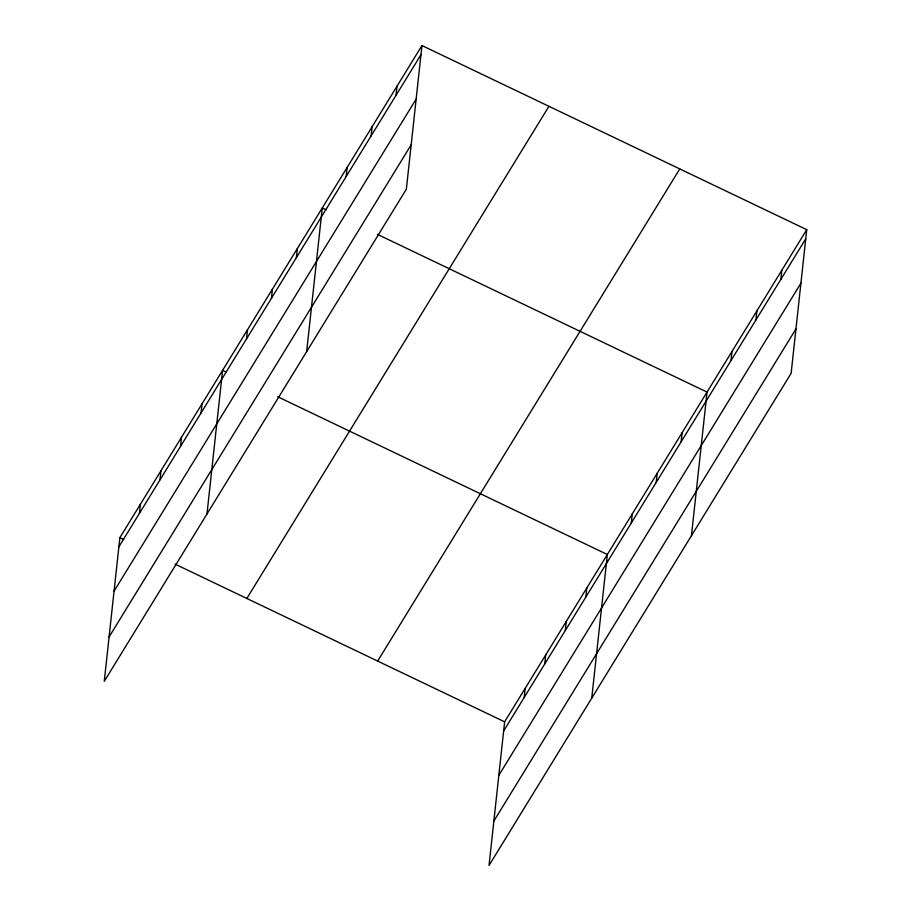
<?xml version="1.0" encoding="UTF-8"?>
<svg xmlns="http://www.w3.org/2000/svg" width="911" height="911" viewBox="0 0 911 911"><rect width="100%" height="100%" fill="white"/><g stroke="black" fill="none" stroke-linecap="round" stroke-linejoin="round"><path stroke-width="1.37" d="M421.964 45.55L119.865 537.695L104.264 681.326L406.363 189.169L421.964 45.55L806.736 229.674L791.135 373.305L489.036 865.45L504.637 721.831L806.736 229.674M139.417 513.36L140.408 504.238M159.96 479.892L160.951 470.771M180.503 446.424L181.494 437.303M201.046 412.956L202.037 403.835M206.979 513.986L222.58 370.367L226.429 372.212M246.505 338.892L247.496 329.771M271.432 298.284L272.423 289.163M296.36 257.688L297.35 248.566M306.665 351.578L322.266 207.959L326.115 209.803M346.203 176.483L347.193 167.362M371.13 135.876L372.121 126.754M396.046 95.279L397.048 86.158M524.189 697.484L525.18 688.363M544.732 664.028L545.723 654.895M565.275 630.56L566.266 621.427M585.819 597.092L586.809 587.971M591.751 698.122L607.352 554.503L277.73 396.763M631.289 523.016L632.28 513.895M656.205 482.42L657.195 473.299M681.132 441.812L682.123 432.691M691.449 535.714L707.05 392.094L377.427 234.355M730.975 360.608L731.966 351.487M755.902 320.012L756.893 310.89M780.829 279.404L781.82 270.282M118.874 546.828L420.973 54.671M114.046 591.205L416.156 99.06M109.081 636.937L411.191 144.792M246.835 598.459L548.946 106.314M377.655 661.067L679.765 168.922M503.646 730.952L805.745 238.807M498.818 775.341L800.928 283.184M493.853 821.062L795.963 328.917M119.865 537.695L123.714 539.54M175.014 564.091L504.637 721.831"/></g></svg>
